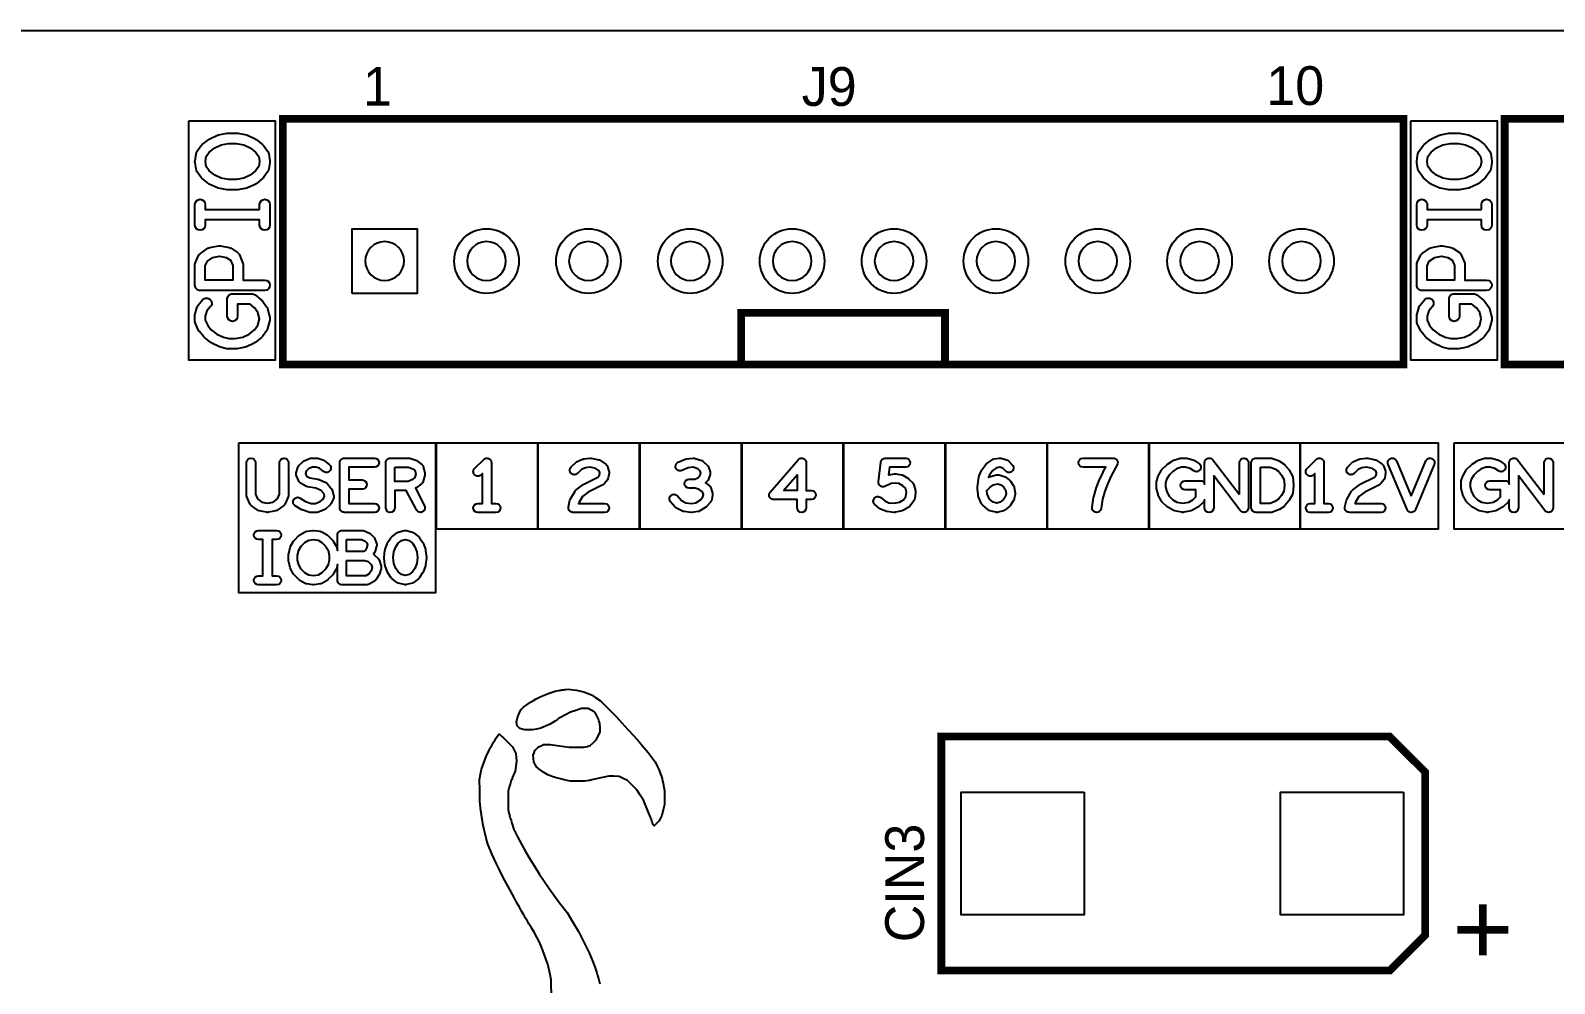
# Model space of a CAD drawing. Extents: x 0 to 260, y 0 to 180.
# Drawn here: x 43.66 to 73.58, y 161.61 to 180.34 of the extents above; entities that cross this region are included whole.
import ezdxf

# ---------------------------------------------------------------- set-up
doc = ezdxf.new("R2010")
doc.units = 0
for name, color, linetype in [('BG_DRILLHOLE', 193, 'CONTINUOUS'), ('BG_OUTLINE', 253, 'CONTINUOUS'), ('BG_SILKSCREEN_TOP', 6, 'CONTINUOUS'), ('PG_SILKSCREEN_TOP', 254, 'CONTINUOUS'), ('PIN_TOP', 96, 'CONTINUOUS'), ('RD_SILKSCREEN_TOP', 85, 'CONTINUOUS')]:
    doc.layers.add(name, color=color, linetype=linetype)

msp = doc.modelspace()

# ---------------------------------------------------------------- linework, layer by layer
at = {"layer": 'BG_DRILLHOLE'}
for points in [[(50.994056, 175.809656, 1), (50.232056, 175.809656, 1)], [(52.994052, 175.809656, 1), (52.232052, 175.809656, 1)], [(54.994048, 175.809656, 1), (54.232048, 175.809656, 1)], [(56.994044, 175.809656, 1), (56.232044, 175.809656, 1)], [(58.99404, 175.809656, 1), (58.23204, 175.809656, 1)], [(60.994036, 175.809656, 1), (60.232036, 175.809656, 1)], [(62.994032, 175.809656, 1), (62.232032, 175.809656, 1)], [(64.994028, 175.809656, 1), (64.232028, 175.809656, 1)], [(66.994024, 175.809656, 1), (66.232024, 175.809656, 1)], [(68.99402, 175.809656, 1), (68.23202, 175.809656, 1)]]:
    msp.add_lwpolyline(points, format="xyb", close=True, dxfattribs=at)
at = {"layer": 'BG_OUTLINE'}
msp.add_lwpolyline([(0, 180.34), (254, 180.34), (254, 0), (0, 0)], close=True, dxfattribs=at)
at = {"layer": 'BG_SILKSCREEN_TOP'}
for points in [[(46.76902, 178.562), (48.46574, 178.562), (48.46574, 173.863), (46.76902, 173.863)], [(70.756526, 178.562), (72.453246, 178.562), (72.453246, 173.863), (70.756526, 173.863)], [(47.550324, 178.12004), (47.699676, 178.12004), (47.847504, 178.090576), (47.973488, 178.032918), (48.07966, 177.947828), (48.142144, 177.860452), (48.15713, 177.76444), (48.142144, 177.668428), (48.07966, 177.581052), (47.973488, 177.495962), (47.847504, 177.438304), (47.699676, 177.40884), (47.550324, 177.40884), (47.402496, 177.438304), (47.276512, 177.495962), (47.17034, 177.581052), (47.107856, 177.668428), (47.09287, 177.76444), (47.107856, 177.860452), (47.17034, 177.947828), (47.276512, 178.032918), (47.402496, 178.090576)], [(71.53783, 178.12004), (71.687182, 178.12004), (71.83501, 178.090576), (71.960994, 178.032918), (72.067166, 177.947828), (72.12965, 177.860452), (72.144636, 177.76444), (72.12965, 177.668428), (72.067166, 177.581052), (71.960994, 177.495962), (71.83501, 177.438304), (71.687182, 177.40884), (71.53783, 177.40884), (71.390002, 177.438304), (71.264018, 177.495962), (71.157846, 177.581052), (71.095362, 177.668428), (71.080376, 177.76444), (71.095362, 177.860452), (71.157846, 177.947828), (71.264018, 178.032918), (71.390002, 178.090576)], [(47.241968, 175.880776), (47.371, 175.90643), (47.500794, 175.880522), (47.585376, 175.824134), (47.629318, 175.718978), (47.629318, 175.434498), (47.0916, 175.434498), (47.0916, 175.716692), (47.133764, 175.806608)], [(71.229474, 175.880776), (71.358506, 175.90643), (71.4883, 175.880522), (71.572882, 175.824134), (71.616824, 175.718978), (71.616824, 175.434498), (71.079106, 175.434498), (71.079106, 175.716692), (71.12127, 175.806608)], [(47.752, 172.23867), (51.610514, 172.23867), (51.610514, 169.291), (47.752, 169.291)], [(51.62931, 172.23867), (53.61051, 172.23867), (53.61051, 170.54195), (51.62931, 170.54195)], [(53.629306, 172.23867), (55.610506, 172.23867), (55.610506, 170.54195), (53.629306, 170.54195)], [(55.629302, 172.23867), (57.610502, 172.23867), (57.610502, 170.54195), (55.629302, 170.54195)], [(57.629298, 172.23867), (59.610498, 172.23867), (59.610498, 170.54195), (57.629298, 170.54195)], [(59.629294, 172.23867), (61.610494, 172.23867), (61.610494, 170.54195), (59.629294, 170.54195)], [(61.62929, 172.23867), (63.61049, 172.23867), (63.61049, 170.54195), (61.62929, 170.54195)], [(63.629286, 172.23867), (65.610486, 172.23867), (65.610486, 170.54195), (63.629286, 170.54195)], [(65.629282, 172.23867), (68.58, 172.23867), (68.58, 170.54195), (65.629282, 170.54195)], [(68.59524, 172.23867), (71.2978, 172.23867), (71.2978, 170.54195), (68.59524, 170.54195)], [(71.61022, 172.23867), (74.560938, 172.23867), (74.560938, 170.54195), (71.61022, 170.54195)], [(50.810922, 171.760134), (51.076352, 171.760134), (51.166522, 171.726352), (51.206146, 171.694602), (51.223164, 171.626784), (51.205892, 171.55795), (51.14925, 171.51096), (51.07432, 171.478702), (50.810922, 171.478702)], [(67.8053, 171.760134), (67.996562, 171.760134), (68.090542, 171.724828), (68.160138, 171.6786), (68.220844, 171.605702), (68.266818, 171.52493), (68.278756, 171.404534), (68.266818, 171.284138), (68.220844, 171.203366), (68.160138, 171.130468), (68.090542, 171.08424), (67.996562, 171.048934), (67.8053, 171.048934)], [(58.443368, 171.300902), (58.708798, 171.609512), (58.708798, 171.300902)], [(62.567566, 171.410884), (62.648084, 171.431204), (62.711584, 171.412916), (62.761114, 171.373546), (62.8015, 171.31284), (62.811406, 171.242482), (62.802008, 171.18584), (62.760606, 171.12361), (62.69609, 171.070016), (62.633098, 171.051982), (62.558168, 171.070778), (62.485524, 171.133008), (62.440312, 171.235116), (62.433708, 171.30014), (62.498732, 171.365164)], [(49.125124, 170.326558), (49.21504, 170.337734), (49.304956, 170.326558), (49.38268, 170.282108), (49.454816, 170.209972), (49.50206, 170.127168), (49.52619, 170.031156), (49.52619, 169.934636), (49.50206, 169.838624), (49.454816, 169.75582), (49.38268, 169.683684), (49.304956, 169.639234), (49.21504, 169.628058), (49.125124, 169.639234), (49.0474, 169.683684), (48.975264, 169.75582), (48.92802, 169.838624), (48.90389, 169.934636), (48.90389, 170.031156), (48.92802, 170.127168), (48.975264, 170.209972), (49.0474, 170.282108)], [(49.864772, 170.338496), (50.157634, 170.338496), (50.229008, 170.308016), (50.261266, 170.275758), (50.275744, 170.232832), (50.256694, 170.166792), (50.22723, 170.11777), (50.20564, 170.101514), (49.864772, 170.101514)], [(50.94097, 170.316398), (51.01844, 170.335702), (51.09591, 170.316398), (51.159156, 170.26382), (51.205384, 170.194224), (51.242468, 170.095418), (51.254914, 169.982896), (51.242468, 169.870374), (51.205384, 169.771568), (51.159156, 169.701972), (51.09591, 169.649394), (51.01844, 169.63009), (50.94097, 169.649394), (50.877724, 169.701972), (50.831496, 169.771568), (50.794412, 169.870374), (50.781966, 169.982896), (50.794412, 170.095418), (50.831496, 170.194224), (50.877724, 170.26382)], [(49.864772, 169.923714), (50.222912, 169.923714), (50.292508, 169.903902), (50.348896, 169.847514), (50.365152, 169.790364), (50.346102, 169.724324), (50.306478, 169.66438), (50.2412, 169.627296), (49.864772, 169.627296)], [(54.313328, 167.385746), (54.379368, 167.377872), (54.408578, 167.373046), (54.436772, 167.367204), (54.464712, 167.360346), (54.49316, 167.352472), (54.523132, 167.34282), (54.55539, 167.331898), (54.59095, 167.318944), (54.67223, 167.287702), (54.761892, 167.229028), (54.850538, 167.169338), (54.942486, 167.077136), (55.155084, 166.859204), (55.270908, 166.735506), (55.388002, 166.608252), (55.502048, 166.48176), (55.609236, 166.360602), (55.705248, 166.248842), (55.786274, 166.151306), (55.84825, 166.072312), (55.923434, 165.972998), (55.965344, 165.885622), (55.999888, 165.80866), (56.01589, 165.767766), (56.03113, 165.725856), (56.0451, 165.68293), (56.058054, 165.639496), (56.069738, 165.595808), (56.079898, 165.55212), (56.088534, 165.50894), (56.107838, 165.407086), (56.107838, 165.269672), (56.107838, 165.132004), (56.082692, 165.025578), (56.057546, 164.919152), (56.026304, 164.862764), (55.995316, 164.80536), (55.94858, 164.759894), (55.902098, 164.714428), (55.891176, 164.72535), (55.886858, 164.733986), (55.88381, 164.74059), (55.880254, 164.748972), (55.876698, 164.758116), (55.872888, 164.76853), (55.868824, 164.779706), (55.865014, 164.791136), (55.861204, 164.803074), (55.849266, 164.836602), (55.84063, 164.859716), (55.83047, 164.886132), (55.81904, 164.915088), (55.806848, 164.945822), (55.793894, 164.977572), (55.780432, 165.010084), (55.766716, 165.042342), (55.693818, 165.215824), (55.629302, 165.317424), (55.563516, 165.419024), (55.471314, 165.511226), (55.379112, 165.604698), (55.296816, 165.642798), (55.214266, 165.681152), (55.112412, 165.685978), (55.010812, 165.690804), (54.855364, 165.654736), (54.795928, 165.64102), (54.765956, 165.634416), (54.736746, 165.627812), (54.708552, 165.621462), (54.68239, 165.615874), (54.658768, 165.610794), (54.638448, 165.60673), (54.621938, 165.603428), (54.544214, 165.58895), (54.400704, 165.58895), (54.257194, 165.58895), (54.138576, 165.616636), (54.090824, 165.627812), (54.064662, 165.634416), (54.037738, 165.641782), (54.011068, 165.649148), (53.98516, 165.656768), (53.960522, 165.664388), (53.937662, 165.671754), (53.917342, 165.678866), (53.814472, 165.71468), (53.748686, 165.751764), (53.723032, 165.767258), (53.70957, 165.776148), (53.695854, 165.785546), (53.682392, 165.795198), (53.669438, 165.804596), (53.6575, 165.813994), (53.646832, 165.82263), (53.637434, 165.830758), (53.591968, 165.872414), (53.566822, 165.92042), (53.542946, 165.968172), (53.537104, 166.035228), (53.529738, 166.1033), (53.545232, 166.14775), (53.55971, 166.190676), (53.596794, 166.22903), (53.635148, 166.266114), (53.6829, 166.287704), (53.730652, 166.31031), (53.796692, 166.31031), (53.862478, 166.31031), (54.047898, 166.285164), (54.233318, 166.261288), (54.376828, 166.259002), (54.520338, 166.257732), (54.586124, 166.273226), (54.65064, 166.28999), (54.7116, 166.35095), (54.772814, 166.412164), (54.807358, 166.483792), (54.843426, 166.554404), (54.840886, 166.63924), (54.839616, 166.72306), (54.819296, 166.783004), (54.810406, 166.807388), (54.804564, 166.82085), (54.798214, 166.83482), (54.791356, 166.84879), (54.784498, 166.862506), (54.777132, 166.875714), (54.77002, 166.887906), (54.763162, 166.898828), (54.728364, 166.955216), (54.666134, 166.985188), (54.605174, 167.016176), (54.540658, 167.016176), (54.476142, 167.016176), (54.369462, 166.980362), (54.264306, 166.945564), (54.164992, 166.895272), (54.123844, 166.873682), (54.100984, 166.860982), (54.077108, 166.84752), (54.052978, 166.833296), (54.028848, 166.819326), (54.005734, 166.805356), (53.98389, 166.791894), (53.964078, 166.779194), (53.862478, 166.712392), (53.770276, 166.672768), (53.678074, 166.632128), (53.596794, 166.615364), (53.515514, 166.597584), (53.438806, 166.597584), (53.362352, 166.597584), (53.315616, 166.611808), (53.269134, 166.625016), (53.241448, 166.653718), (53.212746, 166.68115), (53.206904, 166.715948), (53.199538, 166.751762), (53.216302, 166.818818), (53.22443, 166.845234), (53.229256, 166.859712), (53.23459, 166.874698), (53.240432, 166.889684), (53.246274, 166.904162), (53.251862, 166.918132), (53.257704, 166.930832), (53.263038, 166.942008), (53.29174, 166.999412), (53.342032, 167.043608), (53.427376, 167.111426), (53.477668, 167.145208), (53.532278, 167.178228), (53.590444, 167.210232), (53.65115, 167.240966), (53.713888, 167.269668), (53.777896, 167.296084), (53.841904, 167.31996), (53.962808, 167.36187), (54.03215, 167.373808), (54.06009, 167.377872), (54.07533, 167.380158), (54.090824, 167.38219), (54.106318, 167.384222), (54.121558, 167.386), (54.136036, 167.387778), (54.149498, 167.389302), (54.161436, 167.390572), (54.221126, 167.395398)]]:
    msp.add_lwpolyline(points, close=True, dxfattribs=at)
for points in [[(47.520606, 178.321208, -0.049144), (47.540418, 178.32324), (47.709582, 178.32324, -0.049144), (47.729394, 178.321208), (47.898812, 178.287426, -0.058502), (47.921418, 178.280314), (48.0695, 178.212496, -0.061425), (48.090582, 178.199288), (48.217582, 178.097688, -0.068418), (48.236632, 178.077622), (48.321468, 177.959004, -0.117093), (48.339248, 177.91557), (48.36033, 177.780188, -0.038943), (48.3616, 177.76444, -0.038943), (48.36033, 177.748692), (48.339248, 177.61331, -0.117093), (48.321468, 177.569876), (48.236632, 177.451258, -0.068418), (48.217582, 177.431192), (48.090582, 177.329592, -0.061425), (48.0695, 177.316384), (47.921418, 177.248566, -0.058502), (47.898812, 177.241454), (47.729394, 177.207672, -0.049144), (47.709582, 177.20564), (47.540418, 177.20564, -0.049144), (47.520606, 177.207672), (47.351188, 177.241454, -0.058502), (47.328582, 177.248566), (47.1805, 177.316384, -0.061425), (47.159418, 177.329592), (47.032418, 177.431192, -0.068418), (47.013368, 177.451258), (46.928532, 177.569876, -0.117093), (46.910752, 177.61331), (46.88967, 177.748692, -0.038943), (46.8884, 177.76444, -0.038943), (46.88967, 177.780188), (46.910752, 177.91557, -0.117093), (46.928532, 177.959004), (47.013368, 178.077622, -0.068418), (47.032418, 178.097688), (47.159418, 178.199288, -0.061425), (47.1805, 178.212496), (47.328582, 178.280314, -0.058502), (47.351188, 178.287426)], [(71.508112, 178.321208, -0.049144), (71.527924, 178.32324), (71.697088, 178.32324, -0.049144), (71.7169, 178.321208), (71.886318, 178.287426, -0.058502), (71.908924, 178.280314), (72.057006, 178.212496, -0.061425), (72.078088, 178.199288), (72.205088, 178.097688, -0.068418), (72.224138, 178.077622), (72.308974, 177.959004, -0.117093), (72.326754, 177.91557), (72.347836, 177.780188, -0.038943), (72.349106, 177.76444, -0.038943), (72.347836, 177.748692), (72.326754, 177.61331, -0.117093), (72.308974, 177.569876), (72.224138, 177.451258, -0.068418), (72.205088, 177.431192), (72.078088, 177.329592, -0.061425), (72.057006, 177.316384), (71.908924, 177.248566, -0.058502), (71.886318, 177.241454), (71.7169, 177.207672, -0.049144), (71.697088, 177.20564), (71.527924, 177.20564, -0.049144), (71.508112, 177.207672), (71.338694, 177.241454, -0.058502), (71.316088, 177.248566), (71.168006, 177.316384, -0.061425), (71.146924, 177.329592), (71.019924, 177.431192, -0.068418), (71.000874, 177.451258), (70.916038, 177.569876, -0.117093), (70.898258, 177.61331), (70.877176, 177.748692, -0.038943), (70.875906, 177.76444, -0.038943), (70.877176, 177.780188), (70.898258, 177.91557, -0.117093), (70.916038, 177.959004), (71.000874, 178.077622, -0.068418), (71.019924, 178.097688), (71.146924, 178.199288, -0.061425), (71.168006, 178.212496), (71.316088, 178.280314, -0.058502), (71.338694, 178.287426)], [(48.1584, 176.81956), (48.1584, 176.92116, -1), (48.3616, 176.92116), (48.3616, 176.51476, -1), (48.1584, 176.51476), (48.1584, 176.61636), (47.0916, 176.61636), (47.0916, 176.51476, -1), (46.8884, 176.51476), (46.8884, 176.92116, -1), (47.0916, 176.92116), (47.0916, 176.81956)], [(72.145906, 176.81956), (72.145906, 176.92116, -1), (72.349106, 176.92116), (72.349106, 176.51476, -1), (72.145906, 176.51476), (72.145906, 176.61636), (71.079106, 176.61636), (71.079106, 176.51476, -1), (70.875906, 176.51476), (70.875906, 176.92116, -1), (71.079106, 176.92116), (71.079106, 176.81956)], [(47.18177, 176.075848), (47.351188, 176.10963, -0.049144), (47.371, 176.111662, -0.049144), (47.390812, 176.10963), (47.56023, 176.075848, -0.098207), (47.596806, 176.060862), (47.723806, 175.97628, -0.147925), (47.761144, 175.930814), (47.824644, 175.778414, -0.099165), (47.832518, 175.739298), (47.832518, 175.434498), (48.26, 175.434498, -1), (48.26, 175.231298), (46.99, 175.231298, -0.414214), (46.8884, 175.332898), (46.8884, 175.739298, -0.110402), (46.898052, 175.782478), (46.961552, 175.91786, -0.133598), (46.996096, 175.9585), (47.144178, 176.0601, -0.101348)], [(71.169276, 176.075848), (71.338694, 176.10963, -0.049144), (71.358506, 176.111662, -0.049144), (71.378318, 176.10963), (71.547736, 176.075848, -0.098207), (71.584312, 176.060862), (71.711312, 175.97628, -0.147925), (71.74865, 175.930814), (71.81215, 175.778414, -0.099165), (71.820024, 175.739298), (71.820024, 175.434498), (72.247506, 175.434498, -1), (72.247506, 175.231298), (70.977506, 175.231298, -0.414214), (70.875906, 175.332898), (70.875906, 175.739298, -0.110402), (70.885558, 175.782478), (70.949058, 175.91786, -0.133598), (70.983602, 175.9585), (71.131684, 176.0601, -0.101348)], [(47.5234, 175.065182, -0.414214), (47.625, 175.166782), (48.006, 175.166782, -0.170862), (48.0695, 175.14443), (48.1965, 175.04283, -0.068418), (48.21555, 175.022764), (48.300132, 174.9044, -0.094527), (48.316134, 174.869856), (48.358552, 174.700438, -0.061321), (48.3616, 174.6758, -0.061321), (48.358552, 174.651162), (48.316134, 174.481744, -0.094527), (48.300132, 174.4472), (48.21555, 174.328836, -0.068418), (48.1965, 174.30877), (48.0695, 174.20717, -0.061425), (48.048418, 174.193962), (47.900336, 174.126144, -0.058502), (47.87773, 174.119032), (47.708312, 174.08525, -0.049144), (47.6885, 174.083218), (47.540418, 174.083218, -0.065123), (47.514256, 174.08652), (47.387256, 174.120302, -0.041963), (47.371254, 174.126144), (47.222918, 174.193962, -0.061989), (47.201582, 174.20717), (47.074582, 174.30877, -0.050086), (47.060104, 174.322994), (46.975522, 174.424594, -0.064082), (46.961552, 174.446438), (46.898052, 174.58182, -0.110402), (46.8884, 174.625), (46.8884, 174.743618, -0.076242), (46.892972, 174.774098), (46.93539, 174.90948, -0.097985), (46.95444, 174.944024), (47.039022, 175.045624, -0.222878), (47.117, 175.0822, -0.414214), (47.2186, 174.9806, -0.176013), (47.194978, 174.915576), (47.12335, 174.82947), (47.0916, 174.728124), (47.0916, 174.647606), (47.13986, 174.544482), (47.20971, 174.460916), (47.318676, 174.37354), (47.447962, 174.314612), (47.553626, 174.286418), (47.678594, 174.286418), (47.826422, 174.315882), (47.952406, 174.37354), (48.058578, 174.45863), (48.123602, 174.549816), (48.155352, 174.6758), (48.123602, 174.801784), (48.058578, 174.89297), (47.97044, 174.963582), (47.7266, 174.963582), (47.7266, 174.7266, -1), (47.5234, 174.7266)], [(71.510906, 175.065182, -0.414214), (71.612506, 175.166782), (71.993506, 175.166782, -0.170862), (72.057006, 175.14443), (72.184006, 175.04283, -0.068418), (72.203056, 175.022764), (72.287638, 174.9044, -0.094527), (72.30364, 174.869856), (72.346058, 174.700438, -0.061321), (72.349106, 174.6758, -0.061321), (72.346058, 174.651162), (72.30364, 174.481744, -0.094527), (72.287638, 174.4472), (72.203056, 174.328836, -0.068418), (72.184006, 174.30877), (72.057006, 174.20717, -0.061425), (72.035924, 174.193962), (71.887842, 174.126144, -0.058502), (71.865236, 174.119032), (71.695818, 174.08525, -0.049144), (71.676006, 174.083218), (71.527924, 174.083218, -0.065123), (71.501762, 174.08652), (71.374762, 174.120302, -0.041972), (71.35876, 174.126144), (71.210424, 174.193962, -0.061989), (71.189088, 174.20717), (71.062088, 174.30877, -0.050086), (71.04761, 174.322994), (70.963028, 174.424594, -0.064082), (70.949058, 174.446438), (70.885558, 174.58182, -0.110402), (70.875906, 174.625), (70.875906, 174.743618, -0.076242), (70.880478, 174.774098), (70.922896, 174.90948, -0.097985), (70.941946, 174.944024), (71.026528, 175.045624, -0.222878), (71.104506, 175.0822, -0.414214), (71.206106, 174.9806, -0.176013), (71.182484, 174.915576), (71.110856, 174.82947), (71.079106, 174.728124), (71.079106, 174.647606), (71.127366, 174.544482), (71.197216, 174.460916), (71.306182, 174.37354), (71.435468, 174.314612), (71.541132, 174.286418), (71.6661, 174.286418), (71.813928, 174.315882), (71.939912, 174.37354), (72.046084, 174.45863), (72.111108, 174.549816), (72.142858, 174.6758), (72.111108, 174.801784), (72.046084, 174.89297), (71.957946, 174.963582), (71.714106, 174.963582), (71.714106, 174.7266, -1), (71.510906, 174.7266)], [(48.550322, 171.230798), (48.550322, 171.849034, -1), (48.728122, 171.849034), (48.728122, 171.212002, -0.104481), (48.720502, 171.175934), (48.66132, 171.042584, -0.128112), (48.63338, 171.007532), (48.514762, 170.918632, -0.1117), (48.478948, 170.90263), (48.330866, 170.872912, -0.04967), (48.31334, 170.871134, -0.04967), (48.295814, 170.872912), (48.147732, 170.90263, -0.1117), (48.111918, 170.918632), (47.9933, 171.007532, -0.128112), (47.96536, 171.042584), (47.906178, 171.175934, -0.104481), (47.898558, 171.212002), (47.898558, 171.849034, -1), (48.076358, 171.849034), (48.076358, 171.230798), (48.118522, 171.135802), (48.202596, 171.073064), (48.31334, 171.050712), (48.424084, 171.073064), (48.508158, 171.135802)], [(49.135538, 171.930822, -0.101571), (49.17059, 171.937934), (49.274222, 171.937934, -0.069492), (49.298606, 171.934632), (49.402492, 171.904914, -0.104617), (49.435004, 171.887642), (49.523904, 171.813728, -0.222596), (49.555908, 171.745402, -0.414214), (49.467008, 171.656502, -0.175251), (49.410112, 171.677076), (49.33569, 171.739052), (49.261776, 171.760134), (49.188878, 171.760134), (49.117758, 171.729654), (49.071784, 171.683934), (49.057306, 171.632626), (49.077372, 171.585636), (49.141634, 171.548806), (49.303686, 171.521882, -0.063556), (49.325276, 171.515532), (49.458626, 171.456096, -0.115209), (49.490884, 171.431712), (49.564798, 171.342812, -0.10437), (49.581816, 171.3103), (49.611534, 171.206668, -0.06969), (49.61509, 171.182284, -0.101571), (49.607978, 171.147232), (49.563528, 171.0436, -0.118454), (49.538636, 171.010326), (49.449736, 170.936158, -0.084113), (49.424082, 170.921172), (49.305464, 170.876722, -0.089934), (49.274222, 170.871134), (49.155858, 170.871134, -0.080555), (49.127664, 170.875706), (48.994314, 170.920156, -0.059297), (48.975264, 170.929046), (48.856646, 171.003214, -0.257752), (48.81499, 171.078652, -0.414214), (48.90389, 171.167552, -0.140797), (48.951134, 171.15409), (49.060608, 171.08551), (49.170336, 171.048934), (49.25822, 171.048934), (49.347374, 171.082462), (49.408334, 171.133262), (49.431956, 171.188126), (49.416208, 171.243498), (49.36744, 171.302172), (49.263554, 171.3484), (49.09693, 171.376086, -0.089267), (49.067212, 171.3865), (48.963326, 171.445936, -0.162981), (48.925734, 171.4881), (48.881284, 171.591732, -0.101571), (48.874172, 171.626784, -0.06969), (48.877728, 171.651168), (48.907446, 171.7548, -0.12738), (48.930052, 171.793154), (49.00422, 171.867322, -0.09542), (49.031906, 171.886372)], [(49.731422, 171.849034, -0.414214), (49.820322, 171.937934), (50.413158, 171.937934, -1), (50.413158, 171.760134), (49.909222, 171.760134), (49.909222, 171.508166), (50.175922, 171.508166, -1), (50.175922, 171.330366), (49.909222, 171.330366), (49.909222, 171.048934), (50.413158, 171.048934, -1), (50.413158, 170.871134), (49.820322, 170.871134, -0.414214), (49.731422, 170.960034)], [(50.633122, 171.849034, -0.414214), (50.722022, 171.937934), (51.092608, 171.937934, -0.089934), (51.12385, 171.932346), (51.242214, 171.887896, -0.078501), (51.266344, 171.87418), (51.340512, 171.814998, -0.16496), (51.3715, 171.766992), (51.401218, 171.648374, -0.061323), (51.403758, 171.626784, -0.061323), (51.401218, 171.605194), (51.3715, 171.486576, -0.159227), (51.342036, 171.43984), (51.253136, 171.365926, -0.07251), (51.231292, 171.352464), (51.215544, 171.34586), (51.393852, 171.000928, -0.119995), (51.403758, 170.960034, -0.414214), (51.314858, 170.871134, -0.280031), (51.235864, 170.91914), (51.038506, 171.300902), (50.810922, 171.300902), (50.810922, 170.960034, -1), (50.633122, 170.960034)], [(52.379372, 171.733972), (52.557172, 171.911772, -0.198914), (52.61991, 171.937934, -0.414214), (52.70881, 171.849034), (52.70881, 171.048934), (52.79771, 171.048934, -1), (52.79771, 170.871134), (52.44211, 170.871134, -1), (52.44211, 171.048934), (52.53101, 171.048934), (52.53101, 171.634404), (52.504848, 171.608496, -0.198914), (52.44211, 171.582334, -0.414214), (52.35321, 171.671234, -0.198914)], [(54.520084, 171.92244), (54.638702, 171.937172, -0.030834), (54.649624, 171.937934, -0.04967), (54.66715, 171.936156), (54.815232, 171.906438, -0.105478), (54.849268, 171.891706), (54.9529, 171.817792, -0.158614), (54.985666, 171.773596), (55.015384, 171.684696, -0.080555), (55.019956, 171.656502, -0.040959), (55.018686, 171.642024), (55.003954, 171.553124, -0.128769), (54.985666, 171.511976), (54.92623, 171.437808, -0.107872), (54.896766, 171.413932), (54.608476, 171.269914), (54.495192, 171.181522), (54.42204, 171.059856), (54.419754, 171.048934), (54.931056, 171.048934, -1), (54.931056, 170.871134), (54.308756, 170.871134, -0.414214), (54.219856, 170.960034, -0.054723), (54.221888, 170.979338), (54.251606, 171.112688, -0.080613), (54.262274, 171.139104), (54.351174, 171.287186, -0.092394), (54.372764, 171.31157), (54.506114, 171.415456, -0.049258), (54.520846, 171.424854), (54.799738, 171.5643), (54.832504, 171.60494), (54.839616, 171.649136), (54.826154, 171.689776), (54.761638, 171.736004), (54.646322, 171.759118), (54.554374, 171.747688), (54.478174, 171.714922), (54.401212, 171.638214, -0.198914), (54.338474, 171.612052, -0.414214), (54.249574, 171.700952, -0.198914), (54.275736, 171.76369), (54.364636, 171.85259, -0.09542), (54.392322, 171.87164), (54.495954, 171.91609, -0.070518)], [(56.536082, 171.922694), (56.669432, 171.937426, -0.027198), (56.679084, 171.937934, -0.080555), (56.707278, 171.933362), (56.840628, 171.888912, -0.116207), (56.875172, 171.867322), (56.94934, 171.793154, -0.116207), (56.97093, 171.75861), (57.000648, 171.66971, -0.080555), (57.00522, 171.641516, -0.080555), (57.000648, 171.613322), (56.97093, 171.524422, -0.116722), (56.94934, 171.489624), (56.91251, 171.453048), (56.982868, 171.402756, -0.16941), (57.016396, 171.35475), (57.046114, 171.251118, -0.06969), (57.04967, 171.226734, -0.041664), (57.0484, 171.212002), (57.033414, 171.123102, -0.132718), (57.01411, 171.080938), (56.940196, 170.992038, -0.079415), (56.919114, 170.973496), (56.800496, 170.899328, -0.109491), (56.764174, 170.886628), (56.645556, 170.871896, -0.030834), (56.634634, 170.871134, -0.027198), (56.624982, 170.871642), (56.491632, 170.886374, -0.089286), (56.461406, 170.895264), (56.343042, 170.9547, -0.099664), (56.315356, 170.97629), (56.226456, 171.079922, -0.179034), (56.20512, 171.137834, -0.414214), (56.29402, 171.226734, -0.218386), (56.361584, 171.195746), (56.4388, 171.105576), (56.526938, 171.06138), (56.634126, 171.049442), (56.722772, 171.060618), (56.812688, 171.116752), (56.862218, 171.176188), (56.869838, 171.221654), (56.85409, 171.27601), (56.788304, 171.323254), (56.711088, 171.345352), (56.590184, 171.345352, -1), (56.590184, 171.523152), (56.702452, 171.523152), (56.759856, 171.551854), (56.808878, 171.600622), (56.822594, 171.641516), (56.808878, 171.68241), (56.764428, 171.72686), (56.669432, 171.75861), (56.569356, 171.747434), (56.448452, 171.693586, -0.104481), (56.412384, 171.685966, -0.414214), (56.323484, 171.774866, -0.29644), (56.376316, 171.856146), (56.509666, 171.915582, -0.07738)], [(58.182256, 171.269914), (58.730388, 171.906946, -0.219135), (58.797698, 171.937934, -0.414214), (58.886598, 171.849034), (58.886598, 171.300902), (58.99023, 171.300902, -1), (58.99023, 171.123102), (58.886598, 171.123102), (58.886598, 170.960034, -1), (58.708798, 170.960034), (58.708798, 171.123102), (58.249566, 171.123102, -0.414214), (58.160666, 171.212002, -0.179514)], [(60.353702, 171.859194, -0.380811), (60.442094, 171.937934), (60.842144, 171.937934, -1), (60.842144, 171.760134), (60.521342, 171.760134), (60.503816, 171.607734, -0.042686), (60.518548, 171.61129), (60.62218, 171.626022, -0.035088), (60.634626, 171.626784, -0.035088), (60.647072, 171.626022), (60.750958, 171.61129, -0.095212), (60.782708, 171.600368), (60.88634, 171.540932, -0.065986), (60.904882, 171.526708), (60.97905, 171.452794, -0.137169), (61.002672, 171.411138), (61.032136, 171.29252, -0.060627), (61.034676, 171.271184, -0.030834), (61.033914, 171.260262), (61.019182, 171.141644, -0.125146), (61.003434, 171.10075), (60.929266, 170.997118, -0.10788), (60.901072, 170.971718), (60.79744, 170.912536, -0.075461), (60.772548, 170.902884), (60.639198, 170.873166, -0.054723), (60.619894, 170.871134, -0.027198), (60.610242, 170.871642), (60.476892, 170.886374, -0.074182), (60.451492, 170.892978), (60.34786, 170.937428, -0.07251), (60.326016, 170.95089), (60.237116, 171.025058, -0.222596), (60.205112, 171.093384, -0.414214), (60.294012, 171.182284, -0.175251), (60.350908, 171.16171), (60.429902, 171.095924), (60.509404, 171.061634), (60.615068, 171.04995), (60.720732, 171.073572), (60.795916, 171.116498), (60.8457, 171.18584), (60.855606, 171.26585), (60.836048, 171.344336), (60.787788, 171.392342), (60.709048, 171.437554), (60.634626, 171.447968), (60.555886, 171.436792), (60.433712, 171.382436, -0.104481), (60.397644, 171.374816, -0.414214), (60.308744, 171.463716, -0.028619), (60.309252, 171.473876)], [(62.577726, 171.92244), (62.681612, 171.937172, -0.035088), (62.694058, 171.937934, -0.06969), (62.718442, 171.934378), (62.822074, 171.90466, -0.126912), (62.860428, 171.882308), (62.934596, 171.808394, -0.199404), (62.960758, 171.745402, -0.414214), (62.871858, 171.656502, -0.198354), (62.80912, 171.68241), (62.751208, 171.740068), (62.687708, 171.758356), (62.624208, 171.749466), (62.550294, 171.69638), (62.49035, 171.61256), (62.466728, 171.557442), (62.481714, 171.567348, -0.08597), (62.5094, 171.579794), (62.628018, 171.609512, -0.061323), (62.649608, 171.612052, -0.06969), (62.673992, 171.608496), (62.777624, 171.578778, -0.098742), (62.808612, 171.56303), (62.88278, 171.503848, -0.077835), (62.901322, 171.483528), (62.960504, 171.394628, -0.112402), (62.974728, 171.357798), (62.98946, 171.253912, -0.035088), (62.990222, 171.241466, -0.040959), (62.988952, 171.226988), (62.97422, 171.138088, -0.106435), (62.960504, 171.10329), (62.901322, 171.01439, -0.072224), (62.884304, 170.99534), (62.795404, 170.921426, -0.104617), (62.762892, 170.904154), (62.659006, 170.874436, -0.069492), (62.634622, 170.871134, -0.061498), (62.613032, 170.873928), (62.494668, 170.903646, -0.116261), (62.458346, 170.922188), (62.35446, 171.011088, -0.111615), (62.331092, 171.042584), (62.27191, 171.175934, -0.079513), (62.264798, 171.203112), (62.255146, 171.299378, -0.089443), (62.249558, 171.330366, -0.039432), (62.250574, 171.344336), (62.250066, 171.351194, -0.025066), (62.249558, 171.360084, -0.038018), (62.250574, 171.373546), (62.280038, 171.566078, -0.063319), (62.286134, 171.587668), (62.330584, 171.691554, -0.054162), (62.339982, 171.708318), (62.41415, 171.81195, -0.082262), (62.434724, 171.832524), (62.538356, 171.906692, -0.120878)], [(64.323468, 171.760134, -1), (64.323468, 171.937934), (64.916304, 171.937934, -0.414214), (65.005204, 171.849034, -0.123234), (64.99479, 171.807124), (64.877442, 171.587414), (64.805306, 171.428918), (64.748664, 171.28744), (64.707008, 171.134024), (64.678052, 170.946572, -0.37033), (64.590168, 170.871134, -0.414214), (64.501268, 170.960034, -0.038018), (64.502284, 170.973496), (64.532002, 171.166028, -0.028447), (64.534034, 171.175934), (64.578484, 171.339002, -0.028702), (64.581786, 171.348654), (64.640968, 171.496736, -0.011537), (64.642492, 171.500546), (64.71666, 171.663614, -0.01596), (64.7192, 171.668694), (64.767968, 171.760134)], [(67.39255, 171.222162), (67.39255, 171.849034, -1), (67.57035, 171.849034), (67.57035, 170.960034, -0.414214), (67.48145, 170.871134, -0.233023), (67.410838, 170.905932), (66.888614, 171.586906), (66.888614, 170.960034, -1), (66.710814, 170.960034), (66.710814, 171.117768, -0.140302), (66.686938, 171.075096), (66.598038, 170.986196, -0.067108), (66.579242, 170.971718), (66.475356, 170.912536, -0.07987), (66.44894, 170.90263), (66.300858, 170.872912, -0.04967), (66.283332, 170.871134, -0.04967), (66.265806, 170.872912), (66.117724, 170.90263, -0.07987), (66.091308, 170.912536), (65.987422, 170.971718, -0.067108), (65.968626, 170.986196), (65.879726, 171.075096, -0.066491), (65.865248, 171.093638), (65.806066, 171.19727, -0.068852), (65.796922, 171.219876), (65.767204, 171.338494, -0.061323), (65.764664, 171.360084), (65.764664, 171.463716, -0.080555), (65.769236, 171.49191), (65.798954, 171.58081, -0.048715), (65.806066, 171.596558), (65.865248, 171.700444, -0.067108), (65.879726, 171.71924), (65.968626, 171.80814, -0.049391), (65.982088, 171.819316), (66.070988, 171.878498, -0.057374), (66.089022, 171.887896), (66.20764, 171.932346, -0.089934), (66.238882, 171.937934), (66.342514, 171.937934, -0.061323), (66.364104, 171.935394), (66.482722, 171.905676, -0.08597), (66.510408, 171.89323), (66.599308, 171.834048, -0.251136), (66.638932, 171.760134, -0.414214), (66.550032, 171.671234, -0.148069), (66.500756, 171.68622), (66.424556, 171.736766), (66.331592, 171.760134), (66.254884, 171.760134), (66.160904, 171.724828), (66.088006, 171.676314), (66.013838, 171.602146), (65.964816, 171.516294), (65.942464, 171.449238), (65.942464, 171.371006), (65.966594, 171.274994), (66.013838, 171.19219), (66.08572, 171.120308), (66.166746, 171.07408), (66.283332, 171.050712), (66.399918, 171.07408), (66.480944, 171.120308), (66.5353, 171.174664), (66.5353, 171.315634), (66.327782, 171.315634, -1), (66.327782, 171.493434), (66.6242, 171.493434, -0.34897), (66.710814, 171.4246), (66.710814, 171.849034, -0.414214), (66.799714, 171.937934, -0.233023), (66.870326, 171.903136)], [(67.6275, 171.849034, -0.414214), (67.7164, 171.937934), (68.012564, 171.937934, -0.089934), (68.043806, 171.932346), (68.162424, 171.887896, -0.057374), (68.180458, 171.878498), (68.269358, 171.819316, -0.072224), (68.288408, 171.802298), (68.362576, 171.713398, -0.044276), (68.371466, 171.700444), (68.430648, 171.596558, -0.10464), (68.441824, 171.561506), (68.456556, 171.413424, -0.025066), (68.457064, 171.404534, -0.025066), (68.456556, 171.395644), (68.441824, 171.247562, -0.10464), (68.430648, 171.21251), (68.371466, 171.108624, -0.044276), (68.362576, 171.09567), (68.288408, 171.00677, -0.072224), (68.269358, 170.989752), (68.180458, 170.93057, -0.057374), (68.162424, 170.921172), (68.043806, 170.876722, -0.089934), (68.012564, 170.871134), (67.7164, 170.871134, -0.414214), (67.6275, 170.960034)], [(68.72224, 171.733972), (68.90004, 171.911772, -0.198914), (68.962778, 171.937934, -0.414214), (69.051678, 171.849034), (69.051678, 171.048934), (69.140578, 171.048934, -1), (69.140578, 170.871134), (68.784978, 170.871134, -1), (68.784978, 171.048934), (68.873878, 171.048934), (68.873878, 171.634404), (68.847716, 171.608496, -0.198914), (68.784978, 171.582334, -0.414214), (68.696078, 171.671234, -0.198914)], [(69.764656, 171.92244), (69.883274, 171.937172, -0.030834), (69.894196, 171.937934, -0.04967), (69.911722, 171.936156), (70.059804, 171.906438, -0.105478), (70.09384, 171.891706), (70.197472, 171.817792, -0.158614), (70.230238, 171.773596), (70.259956, 171.684696, -0.080555), (70.264528, 171.656502, -0.040959), (70.263258, 171.642024), (70.248526, 171.553124, -0.128769), (70.230238, 171.511976), (70.170802, 171.437808, -0.107872), (70.141338, 171.413932), (69.853048, 171.269914), (69.739764, 171.181522), (69.666612, 171.059856), (69.664326, 171.048934), (70.175628, 171.048934, -1), (70.175628, 170.871134), (69.553328, 170.871134, -0.414214), (69.464428, 170.960034, -0.054723), (69.46646, 170.979338), (69.496178, 171.112688, -0.080613), (69.506846, 171.139104), (69.595746, 171.287186, -0.092394), (69.617336, 171.31157), (69.750686, 171.415456, -0.049258), (69.765418, 171.424854), (70.04431, 171.5643), (70.077076, 171.60494), (70.084188, 171.649136), (70.070726, 171.689776), (70.00621, 171.736004), (69.890894, 171.759118), (69.798946, 171.747688), (69.722746, 171.714922), (69.645784, 171.638214, -0.198914), (69.583046, 171.612052, -0.414214), (69.494146, 171.700952, -0.198914), (69.520308, 171.76369), (69.609208, 171.85259, -0.09542), (69.636894, 171.87164), (69.740526, 171.91609, -0.070518)], [(70.766178, 171.191174), (71.054468, 171.883324, -0.302386), (71.13651, 171.937934, -0.414214), (71.22541, 171.849034, -0.09902), (71.218552, 171.814744), (70.84822, 170.925744, -0.302386), (70.766178, 170.871134, -0.302386), (70.684136, 170.925744), (70.313804, 171.814744, -0.09902), (70.306946, 171.849034, -0.414214), (70.395846, 171.937934, -0.302386), (70.477888, 171.883324)], [(73.373488, 171.222162), (73.373488, 171.849034, -1), (73.551288, 171.849034), (73.551288, 170.960034, -0.414214), (73.462388, 170.871134, -0.233023), (73.391776, 170.905932), (72.869552, 171.586906), (72.869552, 170.960034, -1), (72.691752, 170.960034), (72.691752, 171.117768, -0.140302), (72.667876, 171.075096), (72.578976, 170.986196, -0.067108), (72.56018, 170.971718), (72.456294, 170.912536, -0.07987), (72.429878, 170.90263), (72.281796, 170.872912, -0.04967), (72.26427, 170.871134, -0.04967), (72.246744, 170.872912), (72.098662, 170.90263, -0.07987), (72.072246, 170.912536), (71.96836, 170.971718, -0.067108), (71.949564, 170.986196), (71.860664, 171.075096, -0.066491), (71.846186, 171.093638), (71.787004, 171.19727, -0.068852), (71.77786, 171.219876), (71.748142, 171.338494, -0.061323), (71.745602, 171.360084), (71.745602, 171.463716, -0.080555), (71.750174, 171.49191), (71.779892, 171.58081, -0.048719), (71.787004, 171.596558), (71.846186, 171.700444, -0.067108), (71.860664, 171.71924), (71.949564, 171.80814, -0.049391), (71.963026, 171.819316), (72.051926, 171.878498, -0.057374), (72.06996, 171.887896), (72.188578, 171.932346, -0.089934), (72.21982, 171.937934), (72.323452, 171.937934, -0.061323), (72.345042, 171.935394), (72.46366, 171.905676, -0.08597), (72.491346, 171.89323), (72.580246, 171.834048, -0.251136), (72.61987, 171.760134, -0.414214), (72.53097, 171.671234, -0.148069), (72.481694, 171.68622), (72.405494, 171.736766), (72.31253, 171.760134), (72.235822, 171.760134), (72.141842, 171.724828), (72.068944, 171.676314), (71.994776, 171.602146), (71.945754, 171.516294), (71.923402, 171.449238), (71.923402, 171.371006), (71.947532, 171.274994), (71.994776, 171.19219), (72.066658, 171.120308), (72.147684, 171.07408), (72.26427, 171.050712), (72.380856, 171.07408), (72.461882, 171.120308), (72.516238, 171.174664), (72.516238, 171.315634), (72.30872, 171.315634, -1), (72.30872, 171.493434), (72.605138, 171.493434, -0.34897), (72.691752, 171.4246), (72.691752, 171.849034, -0.414214), (72.780652, 171.937934, -0.233023), (72.851264, 171.903136)], [(48.13554, 170.338496, -1), (48.13554, 170.516296), (48.49114, 170.516296, -1), (48.49114, 170.338496), (48.40224, 170.338496), (48.40224, 169.627296), (48.49114, 169.627296, -1), (48.49114, 169.449496), (48.13554, 169.449496, -1), (48.13554, 169.627296), (48.22444, 169.627296), (48.22444, 170.338496)], [(49.686972, 170.427396, -0.414214), (49.775872, 170.516296), (50.17643, 170.516296, -0.100128), (50.210974, 170.509184), (50.31486, 170.464734, -0.09542), (50.342546, 170.445684), (50.401728, 170.386502, -0.116207), (50.423318, 170.351958), (50.453036, 170.263058, -0.080555), (50.457608, 170.234864, -0.069492), (50.454306, 170.21048), (50.424588, 170.106594, -0.065823), (50.41519, 170.085258), (50.395124, 170.05173, -0.025328), (50.401728, 170.045634), (50.490628, 169.956734, -0.12738), (50.513234, 169.91838), (50.542952, 169.814748, -0.06969), (50.546508, 169.790364, -0.069492), (50.543206, 169.76598), (50.513488, 169.662094, -0.077781), (50.501804, 169.637202), (50.442622, 169.548302, -0.116855), (50.41265, 169.520362), (50.308764, 169.46118, -0.13007), (50.264822, 169.449496), (49.775872, 169.449496, -0.414214), (49.686972, 169.538396), (49.686972, 169.84472), (49.671732, 169.783506, -0.068852), (49.662588, 169.7609), (49.603406, 169.657268, -0.066491), (49.588928, 169.638726), (49.500028, 169.549826, -0.066491), (49.481486, 169.535348), (49.377854, 169.475912, -0.099469), (49.34458, 169.46499), (49.225962, 169.450258, -0.030834), (49.21504, 169.449496, -0.030834), (49.204118, 169.450258), (49.0855, 169.46499, -0.099469), (49.052226, 169.475912), (48.948594, 169.535348, -0.066491), (48.930052, 169.549826), (48.841152, 169.638726, -0.066491), (48.826674, 169.657268), (48.767492, 169.7609, -0.068852), (48.758348, 169.783506), (48.72863, 169.902124, -0.061323), (48.72609, 169.923714), (48.72609, 170.042078, -0.061323), (48.72863, 170.063668), (48.758348, 170.182286, -0.068852), (48.767492, 170.204892), (48.826674, 170.308524, -0.066491), (48.841152, 170.327066), (48.930052, 170.415966, -0.066491), (48.948594, 170.430444), (49.052226, 170.48988, -0.099469), (49.0855, 170.500802), (49.204118, 170.515534, -0.030834), (49.21504, 170.516296, -0.030834), (49.225962, 170.515534), (49.34458, 170.500802, -0.099469), (49.377854, 170.48988), (49.481486, 170.430444, -0.066491), (49.500028, 170.415966), (49.588928, 170.327066, -0.066491), (49.603406, 170.308524), (49.662588, 170.204892, -0.068852), (49.671732, 170.182286), (49.686972, 170.121072)], [(50.99685, 170.513756, -0.061323), (51.01844, 170.516296, -0.061323), (51.04003, 170.513756), (51.158648, 170.484038, -0.112852), (51.193954, 170.466004), (51.282854, 170.39209, -0.072224), (51.299872, 170.37304), (51.359054, 170.28414, -0.057374), (51.368452, 170.266106), (51.412902, 170.147488, -0.062594), (51.417982, 170.125898), (51.432714, 169.992548, -0.027198), (51.433222, 169.982896, -0.027198), (51.432714, 169.973244), (51.417982, 169.839894, -0.062594), (51.412902, 169.818304), (51.368452, 169.699686, -0.057374), (51.359054, 169.681652), (51.299872, 169.592752, -0.072224), (51.282854, 169.573702), (51.193954, 169.499788, -0.112852), (51.158648, 169.481754), (51.04003, 169.452036, -0.061323), (51.01844, 169.449496, -0.061323), (50.99685, 169.452036), (50.878232, 169.481754, -0.112852), (50.842926, 169.499788), (50.754026, 169.573702, -0.072224), (50.737008, 169.592752), (50.677826, 169.681652, -0.057374), (50.668428, 169.699686), (50.623978, 169.818304, -0.062594), (50.618898, 169.839894), (50.604166, 169.973244, -0.027198), (50.603658, 169.982896, -0.027198), (50.604166, 169.992548), (50.618898, 170.125898, -0.062594), (50.623978, 170.147488), (50.668428, 170.266106, -0.057374), (50.677826, 170.28414), (50.737008, 170.37304, -0.072224), (50.754026, 170.39209), (50.842926, 170.466004, -0.112852), (50.878232, 170.484038)]]:
    msp.add_lwpolyline(points, format="xyb", close=True, dxfattribs=at)
msp.add_lwpolyline([(53.88737, 161.310066), (53.885084, 161.686748), (53.863494, 161.794444), (53.813964, 161.995612), (53.779928, 162.102292), (53.740812, 162.21075), (53.697378, 162.318954), (53.650134, 162.424872), (53.600096, 162.52698), (53.547772, 162.6235), (53.493924, 162.711892), (53.44541, 162.790886), (53.41493, 162.842194), (53.38064, 162.900868), (53.34254, 162.9664), (53.301392, 163.038536), (53.257196, 163.116768), (53.209952, 163.200588), (53.160168, 163.289742), (53.034692, 163.52012), (52.973478, 163.63696), (52.914296, 163.751768), (52.85867, 163.86302), (52.807362, 163.968176), (52.761388, 164.065458), (52.722018, 164.15258), (52.690014, 164.227764), (52.638706, 164.35451), (52.607464, 164.468048), (52.57927, 164.580316), (52.566316, 164.636704), (52.554378, 164.693854), (52.543202, 164.752274), (52.532534, 164.812472), (52.522374, 164.874448), (52.512722, 164.938964), (52.503324, 165.006528), (52.479448, 165.191948), (52.479448, 165.407086), (52.478178, 165.622478), (52.497482, 165.725348), (52.516532, 165.828218), (52.559712, 165.952678), (52.602638, 166.077138), (52.667408, 166.202614), (52.693062, 166.252398), (52.70754, 166.278814), (52.722526, 166.305738), (52.737512, 166.3319), (52.752244, 166.3573), (52.766468, 166.381176), (52.779676, 166.402766), (52.791614, 166.421562), (52.852828, 166.513764), (52.864766, 166.513764), (52.876196, 166.506144), (52.886864, 166.497), (52.90058, 166.484808), (52.916582, 166.470076), (52.93487, 166.452804), (52.954936, 166.4335), (52.976272, 166.412672), (52.998624, 166.390574), (53.120798, 166.2684), (53.153056, 166.202614), (53.185314, 166.136828), (53.193696, 166.059104), (53.200808, 165.98138), (53.186584, 165.885622), (53.172106, 165.790118), (53.124354, 165.6715), (53.107082, 165.62578), (53.098446, 165.601396), (53.090064, 165.577266), (53.08219, 165.55339), (53.074824, 165.530784), (53.06822, 165.509448), (53.062632, 165.490398), (53.058568, 165.474142), (53.038248, 165.395148), (53.038248, 165.215824), (53.038248, 165.036246), (53.053742, 164.964618), (53.061616, 164.931852), (53.06695, 164.911278), (53.073046, 164.888926), (53.079904, 164.86505), (53.087016, 164.840412), (53.094636, 164.81552), (53.102256, 164.790882), (53.109876, 164.76726), (53.150516, 164.64153), (53.222398, 164.49929), (53.377846, 164.210746), (53.462936, 164.064696), (53.55209, 163.918392), (53.645308, 163.772088), (53.741828, 163.627054), (53.841396, 163.483544), (53.943504, 163.342066), (54.047898, 163.203636), (54.19852, 163.008564), (54.309772, 162.823144), (54.421024, 162.637724), (54.52618, 162.428428), (54.63032, 162.219132), (54.69255, 162.063684), (54.737508, 161.942272), (54.757828, 161.883344), (54.77637, 161.82594), (54.793388, 161.77006), (54.808882, 161.715704), (54.822598, 161.663126), (54.834282, 161.612326)], dxfattribs=at)
at = {"layer": 'PG_SILKSCREEN_TOP', "const_width": 0.1524}
for points in [[(48.61306, 173.777656), (70.613016, 173.777656), (70.613016, 178.603656), (48.61306, 178.603656), (48.61306, 173.777656)], [(72.601582, 173.777656), (104.600502, 173.777656), (104.600502, 178.603656), (72.601582, 178.603656), (72.601582, 173.777656)], [(57.613042, 173.777656), (57.613042, 174.793656), (61.613034, 174.793656), (61.613034, 173.777656)], [(70.342506, 166.468806), (61.542422, 166.468806), (61.542422, 161.868866), (70.342506, 161.868866), (71.04253, 162.56889), (71.04253, 165.768782), (70.342506, 166.468806)], [(72.174354, 162.16884), (72.174354, 163.168838)], [(72.67448, 162.668712), (71.674482, 162.668712)]]:
    msp.add_lwpolyline(points, dxfattribs=at)
at = {"layer": 'PIN_TOP'}
for points in [[(49.978056, 175.174656), (49.978056, 176.444656), (51.248056, 176.444656), (51.248056, 175.174656)], [(64.347344, 165.375336), (64.347344, 162.962336), (61.934344, 162.962336), (61.934344, 165.375336)], [(70.61454, 165.375336), (70.61454, 162.962336), (68.20154, 162.962336), (68.20154, 165.375336)]]:
    msp.add_lwpolyline(points, close=True, dxfattribs=at)
for centre in [(52.613052, 175.809656), (54.613048, 175.809656), (56.613044, 175.809656), (58.61304, 175.809656), (60.613036, 175.809656), (62.613032, 175.809656), (64.613028, 175.809656), (66.613024, 175.809656), (68.61302, 175.809656)]:
    msp.add_circle(centre, 0.635, dxfattribs=at)

# ---------------------------------------------------------------- texts
at = {"layer": 'PG_SILKSCREEN_TOP', "width": 1.003333}
for s, p in [('1', (50.18913, 178.862736)), ('10', (67.921378, 178.875436))]:
    msp.add_text(s, height=0.762, dxfattribs=at).set_placement(p)
at = {"layer": 'RD_SILKSCREEN_TOP', "width": 1.003333}
msp.add_text('J9', height=0.762, dxfattribs=at).set_placement((58.799984, 178.857656))
msp.add_text('CIN3', height=0.762, rotation=90, dxfattribs=at).set_placement((61.202316, 162.426396))

doc.saveas('drawing.dxf')
